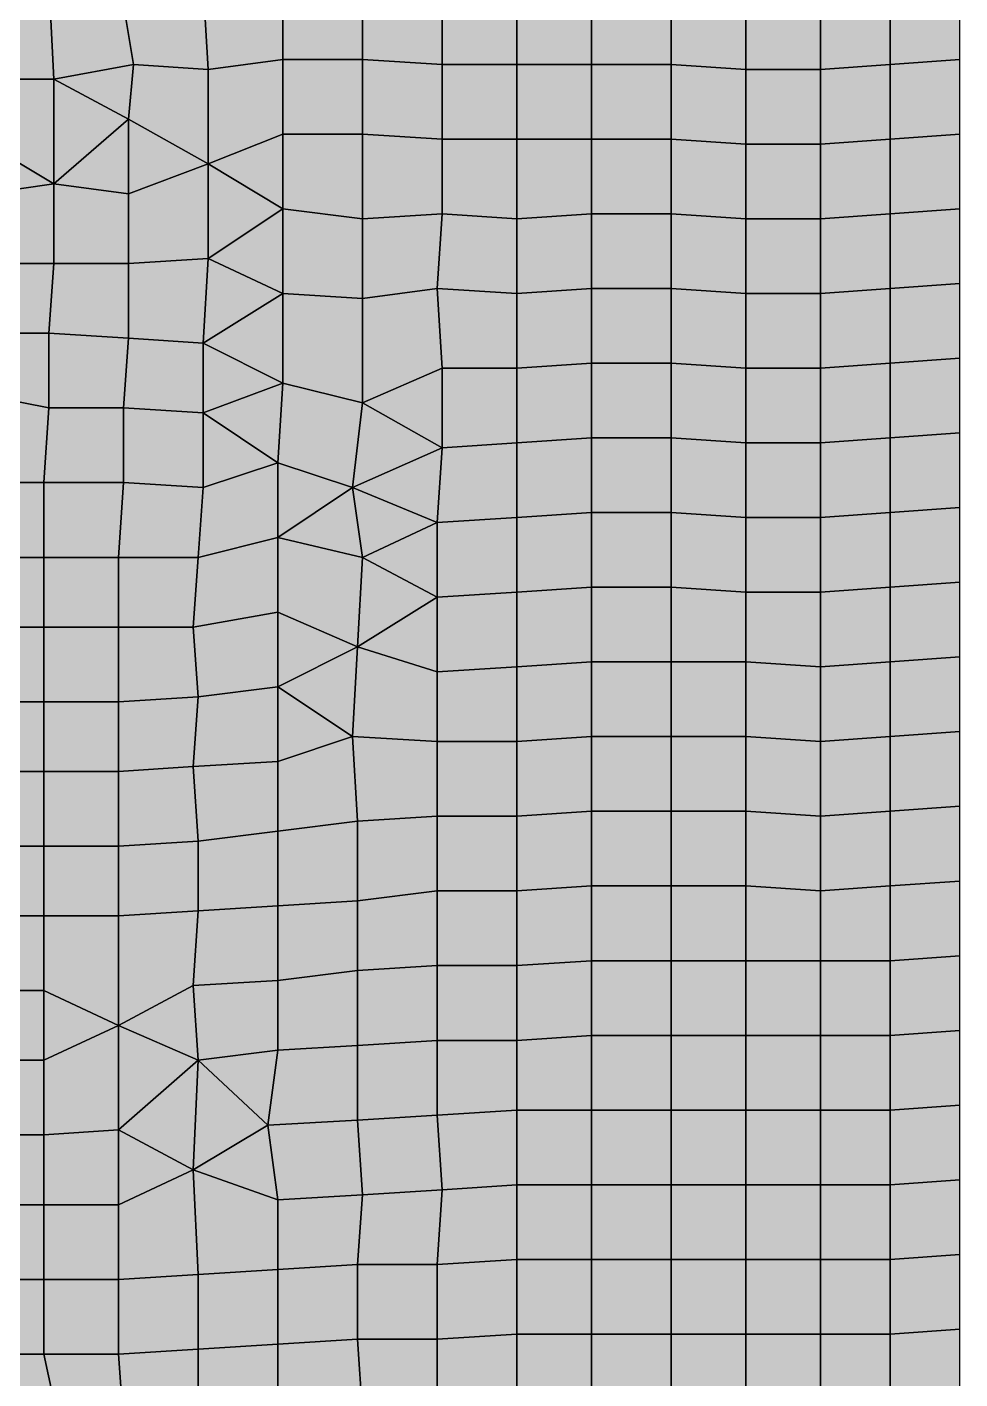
# Model space of a CAD drawing. Header units: metres. Extents: x -7480 to 79269, y -9100 to 45880.
# Drawn here: x 38812 to 42560, y 600 to 6030 of the extents above; entities that cross this region are included whole.
import ezdxf

# ---------------------------------------------------------------- set-up
doc = ezdxf.new("R2010")
doc.units = ezdxf.units.M
doc.layers.add('COLOR_181', color=181, linetype='Continuous')

msp = doc.modelspace()

# ---------------------------------------------------------------- hatches: boundary and pattern name
at = {"layer": 'COLOR_181'}
for points in [[(38600, 6220), (38620, 5820), (38920, 5820), (38900, 6220)], [(38900, 6220), (38920, 5820), (39240, 5880), (39200, 6120)], [(39200, 6120), (39240, 5880), (39540, 5860), (39520, 6200)], [(39520, 6200), (39540, 5860), (39840, 5900), (39840, 6200)], [(39840, 5900), (40160, 5900), (40160, 6200), (39840, 6200)], [(40160, 5900), (40480, 5880), (40480, 6180), (40160, 6200)], [(42280, 5880), (42560, 5900), (42560, 6200), (42280, 6180)], [(40480, 5880), (40780, 5880), (40780, 6180), (40480, 6180)], [(40780, 5880), (41080, 5880), (41080, 6180), (40780, 6180)], [(41080, 5880), (41400, 5880), (41400, 6180), (41080, 6180)], [(41400, 5880), (41700, 5860), (41700, 6160), (41400, 6180)], [(41700, 5860), (42000, 5860), (42000, 6160), (41700, 6160)], [(42000, 5860), (42280, 5880), (42280, 6180), (42000, 6160)], [(38920, 5820), (39220, 5660), (39240, 5880)], [(39220, 5660), (39540, 5480), (39540, 5860), (39240, 5880)], [(39540, 5480), (39840, 5600), (39840, 5900), (39540, 5860)], [(39840, 5600), (40160, 5600), (40160, 5900), (39840, 5900)], [(40160, 5600), (40480, 5580), (40480, 5880), (40160, 5900)], [(40480, 5580), (40780, 5580), (40780, 5880), (40480, 5880)], [(40780, 5580), (41080, 5580), (41080, 5880), (40780, 5880)], [(41080, 5580), (41400, 5580), (41400, 5880), (41080, 5880)], [(41400, 5580), (41700, 5560), (41700, 5860), (41400, 5880)], [(42000, 5560), (42280, 5580), (42280, 5880), (42000, 5860)], [(42280, 5580), (42560, 5600), (42560, 5900), (42280, 5880)], [(38620, 5580), (38920, 5400), (38920, 5820), (38620, 5820)], [(38920, 5400), (39220, 5660), (38920, 5820)], [(41700, 5560), (42000, 5560), (42000, 5860), (41700, 5860)], [(38920, 5400), (39220, 5360), (39220, 5660)], [(39220, 5360), (39540, 5480), (39220, 5660)], [(39540, 5480), (39840, 5300), (39840, 5600)], [(39840, 5300), (40160, 5260), (40160, 5600), (39840, 5600)], [(40160, 5260), (40480, 5280), (40480, 5580), (40160, 5600)], [(42280, 5280), (42560, 5300), (42560, 5600), (42280, 5580)], [(38620, 5580), (38640, 5360), (38920, 5400)], [(40480, 5280), (40780, 5260), (40780, 5580), (40480, 5580)], [(40780, 5260), (41080, 5280), (41080, 5580), (40780, 5580)], [(41080, 5280), (41400, 5280), (41400, 5580), (41080, 5580)], [(41400, 5280), (41700, 5260), (41700, 5560), (41400, 5580)], [(41700, 5260), (42000, 5260), (42000, 5560), (41700, 5560)], [(42000, 5260), (42280, 5280), (42280, 5580), (42000, 5560)], [(39220, 5080), (39540, 5100), (39540, 5480), (39220, 5360)], [(39540, 5100), (39840, 5300), (39540, 5480)], [(38620, 5080), (38920, 5080), (38920, 5400), (38640, 5360)], [(38920, 5080), (39220, 5080), (39220, 5360), (38920, 5400)], [(39540, 5100), (39840, 4960), (39840, 5300)], [(39840, 4960), (40160, 4940), (40160, 5260), (39840, 5300)], [(40160, 4940), (40460, 4980), (40480, 5280), (40160, 5260)], [(40460, 4980), (40780, 4960), (40780, 5260), (40480, 5280)], [(40780, 4960), (41080, 4980), (41080, 5280), (40780, 5260)], [(41080, 4980), (41400, 4980), (41400, 5280), (41080, 5280)], [(41400, 4980), (41700, 4960), (41700, 5260), (41400, 5280)], [(42000, 4960), (42280, 4980), (42280, 5280), (42000, 5260)], [(42280, 4980), (42560, 5000), (42560, 5300), (42280, 5280)], [(41700, 4960), (42000, 4960), (42000, 5260), (41700, 5260)], [(38580, 4800), (38900, 4800), (38920, 5080), (38620, 5080)], [(38900, 4800), (39220, 4780), (39220, 5080), (38920, 5080)], [(39220, 4780), (39520, 4760), (39540, 5100), (39220, 5080)], [(39520, 4760), (39840, 4960), (39540, 5100)], [(42280, 4680), (42560, 4700), (42560, 5000), (42280, 4980)], [(39520, 4760), (39840, 4600), (39840, 4960)], [(39840, 4600), (40160, 4520), (40160, 4940), (39840, 4960)], [(40160, 4520), (40480, 4660), (40460, 4980), (40160, 4940)], [(40460, 4980), (40480, 4660), (40780, 4660), (40780, 4960)], [(40780, 4660), (41080, 4680), (41080, 4980), (40780, 4960)], [(41080, 4680), (41400, 4680), (41400, 4980), (41080, 4980)], [(41400, 4680), (41700, 4660), (41700, 4960), (41400, 4980)], [(41700, 4660), (42000, 4660), (42000, 4960), (41700, 4960)], [(42000, 4660), (42280, 4680), (42280, 4980), (42000, 4960)], [(38580, 4800), (38600, 4560), (38900, 4500), (38900, 4800)], [(38900, 4500), (39200, 4500), (39220, 4780), (38900, 4800)], [(39200, 4500), (39520, 4480), (39520, 4760), (39220, 4780)], [(39520, 4480), (39840, 4600), (39520, 4760)], [(40780, 4360), (41080, 4380), (41080, 4680), (40780, 4660)], [(41080, 4380), (41400, 4380), (41400, 4680), (41080, 4680)], [(41400, 4380), (41700, 4360), (41700, 4660), (41400, 4680)], [(42000, 4360), (42280, 4380), (42280, 4680), (42000, 4660)], [(42280, 4380), (42560, 4400), (42560, 4700), (42280, 4680)], [(40160, 4520), (40480, 4340), (40480, 4660)], [(40480, 4340), (40780, 4360), (40780, 4660), (40480, 4660)], [(41700, 4360), (42000, 4360), (42000, 4660), (41700, 4660)], [(39520, 4480), (39820, 4280), (39840, 4600)], [(39820, 4280), (40120, 4180), (40160, 4520), (39840, 4600)], [(38580, 4200), (38880, 4200), (38900, 4500), (38600, 4560)], [(40120, 4180), (40480, 4340), (40160, 4520)], [(38880, 4200), (39200, 4200), (39200, 4500), (38900, 4500)], [(39200, 4200), (39520, 4180), (39520, 4480), (39200, 4500)], [(39520, 4180), (39820, 4280), (39520, 4480)], [(42280, 4080), (42560, 4100), (42560, 4400), (42280, 4380)], [(40460, 4040), (40780, 4060), (40780, 4360), (40480, 4340)], [(40780, 4060), (41080, 4080), (41080, 4380), (40780, 4360)], [(41080, 4080), (41400, 4080), (41400, 4380), (41080, 4380)], [(41400, 4080), (41700, 4060), (41700, 4360), (41400, 4380)], [(41700, 4060), (42000, 4060), (42000, 4360), (41700, 4360)], [(42000, 4060), (42280, 4080), (42280, 4380), (42000, 4360)], [(40120, 4180), (40460, 4040), (40480, 4340)], [(39500, 3900), (39820, 3980), (39820, 4280), (39520, 4180)], [(39820, 3980), (40120, 4180), (39820, 4280)], [(38580, 3900), (38880, 3900), (38880, 4200), (38580, 4200)], [(38880, 3900), (39180, 3900), (39200, 4200), (38880, 4200)], [(39180, 3900), (39500, 3900), (39520, 4180), (39200, 4200)], [(39820, 3980), (40160, 3900), (40120, 4180)], [(40120, 4180), (40160, 3900), (40460, 4040)], [(40780, 3760), (41080, 3780), (41080, 4080), (40780, 4060)], [(41080, 3780), (41400, 3780), (41400, 4080), (41080, 4080)], [(41400, 3780), (41700, 3760), (41700, 4060), (41400, 4080)], [(42000, 3760), (42280, 3780), (42280, 4080), (42000, 4060)], [(42280, 3780), (42560, 3800), (42560, 4100), (42280, 4080)], [(40160, 3900), (40460, 3740), (40460, 4040)], [(40460, 3740), (40780, 3760), (40780, 4060), (40460, 4040)], [(41700, 3760), (42000, 3760), (42000, 4060), (41700, 4060)], [(39480, 3620), (39820, 3680), (39820, 3980), (39500, 3900)], [(39820, 3680), (40140, 3540), (40160, 3900), (39820, 3980)], [(38580, 3620), (38880, 3620), (38880, 3900), (38580, 3900)], [(38880, 3620), (39180, 3620), (39180, 3900), (38880, 3900)], [(39180, 3620), (39480, 3620), (39500, 3900), (39180, 3900)], [(40140, 3540), (40460, 3740), (40160, 3900)], [(40460, 3440), (40780, 3460), (40780, 3760), (40460, 3740)], [(40780, 3460), (41080, 3480), (41080, 3780), (40780, 3760)], [(41080, 3480), (41400, 3480), (41400, 3780), (41080, 3780)], [(41400, 3480), (41700, 3480), (41700, 3760), (41400, 3780)], [(41700, 3480), (42000, 3460), (42000, 3760), (41700, 3760)], [(42000, 3460), (42280, 3480), (42280, 3780), (42000, 3760)], [(42280, 3480), (42560, 3500), (42560, 3800), (42280, 3780)], [(40140, 3540), (40460, 3440), (40460, 3740)], [(39480, 3620), (39500, 3340), (39820, 3380), (39820, 3680)], [(39820, 3380), (40140, 3540), (39820, 3680)], [(38580, 3320), (38880, 3320), (38880, 3620), (38580, 3620)], [(38880, 3320), (39180, 3320), (39180, 3620), (38880, 3620)], [(39180, 3320), (39500, 3340), (39480, 3620), (39180, 3620)], [(39820, 3380), (40120, 3180), (40140, 3540)], [(40120, 3180), (40460, 3160), (40460, 3440), (40140, 3540)], [(40780, 3160), (41080, 3180), (41080, 3480), (40780, 3460)], [(41080, 3180), (41400, 3180), (41400, 3480), (41080, 3480)], [(41400, 3180), (41700, 3180), (41700, 3480), (41400, 3480)], [(41700, 3180), (42000, 3160), (42000, 3460), (41700, 3480)], [(42000, 3160), (42280, 3180), (42280, 3480), (42000, 3460)], [(42280, 3180), (42560, 3200), (42560, 3500), (42280, 3480)], [(40460, 3160), (40780, 3160), (40780, 3460), (40460, 3440)], [(39480, 3060), (39820, 3080), (39820, 3380), (39500, 3340)], [(39820, 3080), (40120, 3180), (39820, 3380)], [(38580, 3040), (38880, 3040), (38880, 3320), (38580, 3320)], [(38880, 3040), (39180, 3040), (39180, 3320), (38880, 3320)], [(39180, 3040), (39480, 3060), (39500, 3340), (39180, 3320)], [(39820, 2800), (40140, 2840), (40120, 3180), (39820, 3080)], [(40120, 3180), (40140, 2840), (40460, 2860), (40460, 3160)], [(40460, 2860), (40780, 2860), (40780, 3160), (40460, 3160)], [(40780, 2860), (41080, 2880), (41080, 3180), (40780, 3160)], [(41080, 2880), (41400, 2880), (41400, 3180), (41080, 3180)], [(41400, 2880), (41700, 2880), (41700, 3180), (41400, 3180)], [(41700, 2880), (42000, 2860), (42000, 3160), (41700, 3180)], [(42000, 2860), (42280, 2880), (42280, 3180), (42000, 3160)], [(42280, 2880), (42560, 2900), (42560, 3200), (42280, 3180)], [(39180, 2740), (39500, 2760), (39480, 3060), (39180, 3040)], [(39480, 3060), (39500, 2760), (39820, 2800), (39820, 3080)], [(38580, 2740), (38880, 2740), (38880, 3040), (38580, 3040)], [(38880, 2740), (39180, 2740), (39180, 3040), (38880, 3040)], [(40780, 2560), (41080, 2580), (41080, 2880), (40780, 2860)], [(41080, 2580), (41400, 2580), (41400, 2880), (41080, 2880)], [(41400, 2580), (41700, 2580), (41700, 2880), (41400, 2880)], [(41700, 2580), (42000, 2560), (42000, 2860), (41700, 2880)], [(42000, 2560), (42280, 2580), (42280, 2880), (42000, 2860)], [(42280, 2580), (42560, 2600), (42560, 2900), (42280, 2880)], [(39820, 2500), (40140, 2520), (40140, 2840), (39820, 2800)], [(40140, 2520), (40460, 2560), (40460, 2860), (40140, 2840)], [(40460, 2560), (40780, 2560), (40780, 2860), (40460, 2860)], [(39500, 2480), (39820, 2500), (39820, 2800), (39500, 2760)], [(38580, 2460), (38880, 2460), (38880, 2740), (38580, 2740)], [(38880, 2460), (39180, 2460), (39180, 2740), (38880, 2740)], [(39180, 2460), (39500, 2480), (39500, 2760), (39180, 2740)], [(40140, 2240), (40460, 2260), (40460, 2560), (40140, 2520)], [(40460, 2260), (40780, 2260), (40780, 2560), (40460, 2560)], [(40780, 2260), (41080, 2280), (41080, 2580), (40780, 2560)], [(41080, 2280), (41400, 2280), (41400, 2580), (41080, 2580)], [(41400, 2280), (41700, 2280), (41700, 2580), (41400, 2580)], [(41700, 2280), (42000, 2280), (42000, 2560), (41700, 2580)], [(42000, 2280), (42280, 2280), (42280, 2580), (42000, 2560)], [(42280, 2280), (42560, 2300), (42560, 2600), (42280, 2580)], [(39480, 2180), (39820, 2200), (39820, 2500), (39500, 2480)], [(39820, 2200), (40140, 2240), (40140, 2520), (39820, 2500)], [(38580, 2160), (38880, 2160), (38880, 2460), (38580, 2460)], [(38880, 2160), (39180, 2020), (39180, 2460), (38880, 2460)], [(39180, 2020), (39480, 2180), (39500, 2480), (39180, 2460)], [(42280, 1980), (42560, 2000), (42560, 2300), (42280, 2280)], [(39820, 1920), (40140, 1940), (40140, 2240), (39820, 2200)], [(40140, 1940), (40460, 1960), (40460, 2260), (40140, 2240)], [(40460, 1960), (40780, 1960), (40780, 2260), (40460, 2260)], [(40780, 1960), (41080, 1980), (41080, 2280), (40780, 2260)], [(41080, 1980), (41400, 1980), (41400, 2280), (41080, 2280)], [(41400, 1980), (41700, 1980), (41700, 2280), (41400, 2280)], [(41700, 1980), (42000, 1980), (42000, 2280), (41700, 2280)], [(42000, 1980), (42280, 1980), (42280, 2280), (42000, 2280)], [(39180, 2020), (39500, 1880), (39480, 2180)], [(39480, 2180), (39500, 1880), (39820, 1920), (39820, 2200)], [(38580, 1880), (38880, 1880), (38880, 2160), (38580, 2160)], [(38880, 1880), (39180, 2020), (38880, 2160)], [(38880, 1580), (39180, 1600), (39180, 2020), (38880, 1880)], [(39180, 1600), (39500, 1880), (39180, 2020)], [(40140, 1640), (40460, 1660), (40460, 1960), (40140, 1940)], [(40460, 1660), (40780, 1680), (40780, 1960), (40460, 1960)], [(40780, 1680), (41080, 1680), (41080, 1980), (40780, 1960)], [(41080, 1680), (41400, 1680), (41400, 1980), (41080, 1980)], [(41400, 1680), (41700, 1680), (41700, 1980), (41400, 1980)], [(41700, 1680), (42000, 1680), (42000, 1980), (41700, 1980)], [(42000, 1680), (42280, 1680), (42280, 1980), (42000, 1980)], [(42280, 1680), (42560, 1700), (42560, 2000), (42280, 1980)], [(39500, 1880), (39780, 1620), (39820, 1920)], [(39780, 1620), (40140, 1640), (40140, 1940), (39820, 1920)], [(38580, 1580), (38880, 1580), (38880, 1880), (38580, 1880)], [(39180, 1600), (39480, 1440), (39500, 1880)], [(39480, 1440), (39780, 1620), (39500, 1880)], [(42280, 1380), (42560, 1400), (42560, 1700), (42280, 1680)], [(39780, 1620), (39820, 1320), (40160, 1340), (40140, 1640)], [(40140, 1640), (40160, 1340), (40480, 1360), (40460, 1660)], [(40460, 1660), (40480, 1360), (40780, 1380), (40780, 1680)], [(40780, 1380), (41080, 1380), (41080, 1680), (40780, 1680)], [(41080, 1380), (41400, 1380), (41400, 1680), (41080, 1680)], [(41400, 1380), (41700, 1380), (41700, 1680), (41400, 1680)], [(41700, 1380), (42000, 1380), (42000, 1680), (41700, 1680)], [(42000, 1380), (42280, 1380), (42280, 1680), (42000, 1680)], [(38580, 1300), (38880, 1300), (38880, 1580), (38580, 1580)], [(38880, 1300), (39180, 1300), (39180, 1600), (38880, 1580)], [(39180, 1300), (39480, 1440), (39180, 1600)], [(39480, 1440), (39820, 1320), (39780, 1620)], [(39180, 1000), (39500, 1020), (39480, 1440), (39180, 1300)], [(39480, 1440), (39500, 1020), (39820, 1040), (39820, 1320)], [(40140, 1060), (40460, 1060), (40480, 1360), (40160, 1340)], [(40460, 1060), (40780, 1080), (40780, 1380), (40480, 1360)], [(40780, 1080), (41080, 1080), (41080, 1380), (40780, 1380)], [(41080, 1080), (41400, 1080), (41400, 1380), (41080, 1380)], [(41400, 1080), (41700, 1080), (41700, 1380), (41400, 1380)], [(41700, 1080), (42000, 1080), (42000, 1380), (41700, 1380)], [(42000, 1080), (42280, 1080), (42280, 1380), (42000, 1380)], [(42280, 1080), (42560, 1100), (42560, 1400), (42280, 1380)], [(39820, 1040), (40140, 1060), (40160, 1340), (39820, 1320)], [(38580, 1000), (38880, 1000), (38880, 1300), (38580, 1300)], [(38880, 1000), (39180, 1000), (39180, 1300), (38880, 1300)], [(42280, 780), (42560, 800), (42560, 1100), (42280, 1080)], [(39500, 720), (39820, 740), (39820, 1040), (39500, 1020)], [(39820, 740), (40140, 760), (40140, 1060), (39820, 1040)], [(40140, 760), (40460, 760), (40460, 1060), (40140, 1060)], [(40460, 760), (40780, 780), (40780, 1080), (40460, 1060)], [(40780, 780), (41080, 780), (41080, 1080), (40780, 1080)], [(41080, 780), (41400, 780), (41400, 1080), (41080, 1080)], [(41400, 780), (41700, 780), (41700, 1080), (41400, 1080)], [(41700, 780), (42000, 780), (42000, 1080), (41700, 1080)], [(42000, 780), (42280, 780), (42280, 1080), (42000, 1080)], [(38580, 700), (38880, 700), (38880, 1000), (38580, 1000)], [(38880, 700), (39180, 700), (39180, 1000), (38880, 1000)], [(39180, 700), (39500, 720), (39500, 1020), (39180, 1000)], [(40460, 480), (40780, 480), (40780, 780), (40460, 760)], [(40780, 480), (41080, 480), (41080, 780), (40780, 780)], [(41080, 480), (41400, 480), (41400, 780), (41080, 780)], [(41400, 480), (41700, 480), (41700, 780), (41400, 780)], [(41700, 480), (42000, 480), (42000, 780), (41700, 780)], [(42000, 480), (42280, 480), (42280, 780), (42000, 780)], [(42280, 480), (42560, 500), (42560, 800), (42280, 780)], [(39180, 700), (39200, 420), (39500, 440), (39500, 720)], [(39500, 440), (39820, 440), (39820, 740), (39500, 720)], [(39820, 440), (40160, 460), (40140, 760), (39820, 740)], [(40140, 760), (40160, 460), (40460, 480), (40460, 760)], [(38580, 400), (38940, 420), (38880, 700), (38580, 700)], [(38880, 700), (38940, 420), (39200, 420), (39180, 700)]]:
    msp.add_hatch(color=256, dxfattribs=at).paths.add_polyline_path(points)

# ---------------------------------------------------------------- linework, layer by layer
for points in [[(38600, 6220), (38620, 5820), (38920, 5820), (38900, 6220)], [(38900, 6220), (38920, 5820), (39240, 5880), (39200, 6120)], [(39200, 6120), (39240, 5880), (39540, 5860), (39520, 6200)], [(39520, 6200), (39540, 5860), (39840, 5900), (39840, 6200)], [(39840, 5900), (40160, 5900), (40160, 6200), (39840, 6200)], [(40160, 5900), (40480, 5880), (40480, 6180), (40160, 6200)], [(42280, 5880), (42560, 5900), (42560, 6200), (42280, 6180)], [(40480, 5880), (40780, 5880), (40780, 6180), (40480, 6180)], [(40780, 5880), (41080, 5880), (41080, 6180), (40780, 6180)], [(41080, 5880), (41400, 5880), (41400, 6180), (41080, 6180)], [(41400, 5880), (41700, 5860), (41700, 6160), (41400, 6180)], [(41700, 5860), (42000, 5860), (42000, 6160), (41700, 6160)], [(42000, 5860), (42280, 5880), (42280, 6180), (42000, 6160)], [(38920, 5820), (39220, 5660), (39240, 5880)], [(39220, 5660), (39540, 5480), (39540, 5860), (39240, 5880)], [(39540, 5480), (39840, 5600), (39840, 5900), (39540, 5860)], [(39840, 5600), (40160, 5600), (40160, 5900), (39840, 5900)], [(40160, 5600), (40480, 5580), (40480, 5880), (40160, 5900)], [(40480, 5580), (40780, 5580), (40780, 5880), (40480, 5880)], [(40780, 5580), (41080, 5580), (41080, 5880), (40780, 5880)], [(41080, 5580), (41400, 5580), (41400, 5880), (41080, 5880)], [(41400, 5580), (41700, 5560), (41700, 5860), (41400, 5880)], [(42000, 5560), (42280, 5580), (42280, 5880), (42000, 5860)], [(42280, 5580), (42560, 5600), (42560, 5900), (42280, 5880)], [(38620, 5580), (38920, 5400), (38920, 5820), (38620, 5820)], [(38920, 5400), (39220, 5660), (38920, 5820)], [(41700, 5560), (42000, 5560), (42000, 5860), (41700, 5860)], [(38920, 5400), (39220, 5360), (39220, 5660)], [(39220, 5360), (39540, 5480), (39220, 5660)], [(39540, 5480), (39840, 5300), (39840, 5600)], [(39840, 5300), (40160, 5260), (40160, 5600), (39840, 5600)], [(40160, 5260), (40480, 5280), (40480, 5580), (40160, 5600)], [(42280, 5280), (42560, 5300), (42560, 5600), (42280, 5580)], [(38620, 5580), (38640, 5360), (38920, 5400)], [(40480, 5280), (40780, 5260), (40780, 5580), (40480, 5580)], [(40780, 5260), (41080, 5280), (41080, 5580), (40780, 5580)], [(41080, 5280), (41400, 5280), (41400, 5580), (41080, 5580)], [(41400, 5280), (41700, 5260), (41700, 5560), (41400, 5580)], [(41700, 5260), (42000, 5260), (42000, 5560), (41700, 5560)], [(42000, 5260), (42280, 5280), (42280, 5580), (42000, 5560)], [(39220, 5080), (39540, 5100), (39540, 5480), (39220, 5360)], [(39540, 5100), (39840, 5300), (39540, 5480)], [(38620, 5080), (38920, 5080), (38920, 5400), (38640, 5360)], [(38920, 5080), (39220, 5080), (39220, 5360), (38920, 5400)], [(39540, 5100), (39840, 4960), (39840, 5300)], [(39840, 4960), (40160, 4940), (40160, 5260), (39840, 5300)], [(40160, 4940), (40460, 4980), (40480, 5280), (40160, 5260)], [(40460, 4980), (40780, 4960), (40780, 5260), (40480, 5280)], [(40780, 4960), (41080, 4980), (41080, 5280), (40780, 5260)], [(41080, 4980), (41400, 4980), (41400, 5280), (41080, 5280)], [(41400, 4980), (41700, 4960), (41700, 5260), (41400, 5280)], [(42000, 4960), (42280, 4980), (42280, 5280), (42000, 5260)], [(42280, 4980), (42560, 5000), (42560, 5300), (42280, 5280)], [(41700, 4960), (42000, 4960), (42000, 5260), (41700, 5260)], [(38580, 4800), (38900, 4800), (38920, 5080), (38620, 5080)], [(38900, 4800), (39220, 4780), (39220, 5080), (38920, 5080)], [(39220, 4780), (39520, 4760), (39540, 5100), (39220, 5080)], [(39520, 4760), (39840, 4960), (39540, 5100)], [(42280, 4680), (42560, 4700), (42560, 5000), (42280, 4980)], [(39520, 4760), (39840, 4600), (39840, 4960)], [(39840, 4600), (40160, 4520), (40160, 4940), (39840, 4960)], [(40160, 4520), (40480, 4660), (40460, 4980), (40160, 4940)], [(40460, 4980), (40480, 4660), (40780, 4660), (40780, 4960)], [(40780, 4660), (41080, 4680), (41080, 4980), (40780, 4960)], [(41080, 4680), (41400, 4680), (41400, 4980), (41080, 4980)], [(41400, 4680), (41700, 4660), (41700, 4960), (41400, 4980)], [(41700, 4660), (42000, 4660), (42000, 4960), (41700, 4960)], [(42000, 4660), (42280, 4680), (42280, 4980), (42000, 4960)], [(38580, 4800), (38600, 4560), (38900, 4500), (38900, 4800)], [(38900, 4500), (39200, 4500), (39220, 4780), (38900, 4800)], [(39200, 4500), (39520, 4480), (39520, 4760), (39220, 4780)], [(39520, 4480), (39840, 4600), (39520, 4760)], [(40780, 4360), (41080, 4380), (41080, 4680), (40780, 4660)], [(41080, 4380), (41400, 4380), (41400, 4680), (41080, 4680)], [(41400, 4380), (41700, 4360), (41700, 4660), (41400, 4680)], [(42000, 4360), (42280, 4380), (42280, 4680), (42000, 4660)], [(42280, 4380), (42560, 4400), (42560, 4700), (42280, 4680)], [(40160, 4520), (40480, 4340), (40480, 4660)], [(40480, 4340), (40780, 4360), (40780, 4660), (40480, 4660)], [(41700, 4360), (42000, 4360), (42000, 4660), (41700, 4660)], [(39520, 4480), (39820, 4280), (39840, 4600)], [(39820, 4280), (40120, 4180), (40160, 4520), (39840, 4600)], [(38580, 4200), (38880, 4200), (38900, 4500), (38600, 4560)], [(40120, 4180), (40480, 4340), (40160, 4520)], [(38880, 4200), (39200, 4200), (39200, 4500), (38900, 4500)], [(39200, 4200), (39520, 4180), (39520, 4480), (39200, 4500)], [(39520, 4180), (39820, 4280), (39520, 4480)], [(42280, 4080), (42560, 4100), (42560, 4400), (42280, 4380)], [(40460, 4040), (40780, 4060), (40780, 4360), (40480, 4340)], [(40780, 4060), (41080, 4080), (41080, 4380), (40780, 4360)], [(41080, 4080), (41400, 4080), (41400, 4380), (41080, 4380)], [(41400, 4080), (41700, 4060), (41700, 4360), (41400, 4380)], [(41700, 4060), (42000, 4060), (42000, 4360), (41700, 4360)], [(42000, 4060), (42280, 4080), (42280, 4380), (42000, 4360)], [(40120, 4180), (40460, 4040), (40480, 4340)], [(39500, 3900), (39820, 3980), (39820, 4280), (39520, 4180)], [(39820, 3980), (40120, 4180), (39820, 4280)], [(38580, 3900), (38880, 3900), (38880, 4200), (38580, 4200)], [(38880, 3900), (39180, 3900), (39200, 4200), (38880, 4200)], [(39180, 3900), (39500, 3900), (39520, 4180), (39200, 4200)], [(39820, 3980), (40160, 3900), (40120, 4180)], [(40120, 4180), (40160, 3900), (40460, 4040)], [(40780, 3760), (41080, 3780), (41080, 4080), (40780, 4060)], [(41080, 3780), (41400, 3780), (41400, 4080), (41080, 4080)], [(41400, 3780), (41700, 3760), (41700, 4060), (41400, 4080)], [(42000, 3760), (42280, 3780), (42280, 4080), (42000, 4060)], [(42280, 3780), (42560, 3800), (42560, 4100), (42280, 4080)], [(40160, 3900), (40460, 3740), (40460, 4040)], [(40460, 3740), (40780, 3760), (40780, 4060), (40460, 4040)], [(41700, 3760), (42000, 3760), (42000, 4060), (41700, 4060)], [(39480, 3620), (39820, 3680), (39820, 3980), (39500, 3900)], [(39820, 3680), (40140, 3540), (40160, 3900), (39820, 3980)], [(38580, 3620), (38880, 3620), (38880, 3900), (38580, 3900)], [(38880, 3620), (39180, 3620), (39180, 3900), (38880, 3900)], [(39180, 3620), (39480, 3620), (39500, 3900), (39180, 3900)], [(40140, 3540), (40460, 3740), (40160, 3900)], [(40460, 3440), (40780, 3460), (40780, 3760), (40460, 3740)], [(40780, 3460), (41080, 3480), (41080, 3780), (40780, 3760)], [(41080, 3480), (41400, 3480), (41400, 3780), (41080, 3780)], [(41400, 3480), (41700, 3480), (41700, 3760), (41400, 3780)], [(41700, 3480), (42000, 3460), (42000, 3760), (41700, 3760)], [(42000, 3460), (42280, 3480), (42280, 3780), (42000, 3760)], [(42280, 3480), (42560, 3500), (42560, 3800), (42280, 3780)], [(40140, 3540), (40460, 3440), (40460, 3740)], [(39480, 3620), (39500, 3340), (39820, 3380), (39820, 3680)], [(39820, 3380), (40140, 3540), (39820, 3680)], [(38580, 3320), (38880, 3320), (38880, 3620), (38580, 3620)], [(38880, 3320), (39180, 3320), (39180, 3620), (38880, 3620)], [(39180, 3320), (39500, 3340), (39480, 3620), (39180, 3620)], [(39820, 3380), (40120, 3180), (40140, 3540)], [(40120, 3180), (40460, 3160), (40460, 3440), (40140, 3540)], [(40780, 3160), (41080, 3180), (41080, 3480), (40780, 3460)], [(41080, 3180), (41400, 3180), (41400, 3480), (41080, 3480)], [(41400, 3180), (41700, 3180), (41700, 3480), (41400, 3480)], [(41700, 3180), (42000, 3160), (42000, 3460), (41700, 3480)], [(42000, 3160), (42280, 3180), (42280, 3480), (42000, 3460)], [(42280, 3180), (42560, 3200), (42560, 3500), (42280, 3480)], [(40460, 3160), (40780, 3160), (40780, 3460), (40460, 3440)], [(39480, 3060), (39820, 3080), (39820, 3380), (39500, 3340)], [(39820, 3080), (40120, 3180), (39820, 3380)], [(38580, 3040), (38880, 3040), (38880, 3320), (38580, 3320)], [(38880, 3040), (39180, 3040), (39180, 3320), (38880, 3320)], [(39180, 3040), (39480, 3060), (39500, 3340), (39180, 3320)], [(39820, 2800), (40140, 2840), (40120, 3180), (39820, 3080)], [(40120, 3180), (40140, 2840), (40460, 2860), (40460, 3160)], [(40460, 2860), (40780, 2860), (40780, 3160), (40460, 3160)], [(40780, 2860), (41080, 2880), (41080, 3180), (40780, 3160)], [(41080, 2880), (41400, 2880), (41400, 3180), (41080, 3180)], [(41400, 2880), (41700, 2880), (41700, 3180), (41400, 3180)], [(41700, 2880), (42000, 2860), (42000, 3160), (41700, 3180)], [(42000, 2860), (42280, 2880), (42280, 3180), (42000, 3160)], [(42280, 2880), (42560, 2900), (42560, 3200), (42280, 3180)], [(39180, 2740), (39500, 2760), (39480, 3060), (39180, 3040)], [(39480, 3060), (39500, 2760), (39820, 2800), (39820, 3080)], [(38580, 2740), (38880, 2740), (38880, 3040), (38580, 3040)], [(38880, 2740), (39180, 2740), (39180, 3040), (38880, 3040)], [(40780, 2560), (41080, 2580), (41080, 2880), (40780, 2860)], [(41080, 2580), (41400, 2580), (41400, 2880), (41080, 2880)], [(41400, 2580), (41700, 2580), (41700, 2880), (41400, 2880)], [(41700, 2580), (42000, 2560), (42000, 2860), (41700, 2880)], [(42000, 2560), (42280, 2580), (42280, 2880), (42000, 2860)], [(42280, 2580), (42560, 2600), (42560, 2900), (42280, 2880)], [(39820, 2500), (40140, 2520), (40140, 2840), (39820, 2800)], [(40140, 2520), (40460, 2560), (40460, 2860), (40140, 2840)], [(40460, 2560), (40780, 2560), (40780, 2860), (40460, 2860)], [(39500, 2480), (39820, 2500), (39820, 2800), (39500, 2760)], [(38580, 2460), (38880, 2460), (38880, 2740), (38580, 2740)], [(38880, 2460), (39180, 2460), (39180, 2740), (38880, 2740)], [(39180, 2460), (39500, 2480), (39500, 2760), (39180, 2740)], [(40140, 2240), (40460, 2260), (40460, 2560), (40140, 2520)], [(40460, 2260), (40780, 2260), (40780, 2560), (40460, 2560)], [(40780, 2260), (41080, 2280), (41080, 2580), (40780, 2560)], [(41080, 2280), (41400, 2280), (41400, 2580), (41080, 2580)], [(41400, 2280), (41700, 2280), (41700, 2580), (41400, 2580)], [(41700, 2280), (42000, 2280), (42000, 2560), (41700, 2580)], [(42000, 2280), (42280, 2280), (42280, 2580), (42000, 2560)], [(42280, 2280), (42560, 2300), (42560, 2600), (42280, 2580)], [(39480, 2180), (39820, 2200), (39820, 2500), (39500, 2480)], [(39820, 2200), (40140, 2240), (40140, 2520), (39820, 2500)], [(38580, 2160), (38880, 2160), (38880, 2460), (38580, 2460)], [(38880, 2160), (39180, 2020), (39180, 2460), (38880, 2460)], [(39180, 2020), (39480, 2180), (39500, 2480), (39180, 2460)], [(42280, 1980), (42560, 2000), (42560, 2300), (42280, 2280)], [(39820, 1920), (40140, 1940), (40140, 2240), (39820, 2200)], [(40140, 1940), (40460, 1960), (40460, 2260), (40140, 2240)], [(40460, 1960), (40780, 1960), (40780, 2260), (40460, 2260)], [(40780, 1960), (41080, 1980), (41080, 2280), (40780, 2260)], [(41080, 1980), (41400, 1980), (41400, 2280), (41080, 2280)], [(41400, 1980), (41700, 1980), (41700, 2280), (41400, 2280)], [(41700, 1980), (42000, 1980), (42000, 2280), (41700, 2280)], [(42000, 1980), (42280, 1980), (42280, 2280), (42000, 2280)], [(39180, 2020), (39500, 1880), (39480, 2180)], [(39480, 2180), (39500, 1880), (39820, 1920), (39820, 2200)], [(38580, 1880), (38880, 1880), (38880, 2160), (38580, 2160)], [(38880, 1880), (39180, 2020), (38880, 2160)], [(38880, 1580), (39180, 1600), (39180, 2020), (38880, 1880)], [(39180, 1600), (39500, 1880), (39180, 2020)], [(40140, 1640), (40460, 1660), (40460, 1960), (40140, 1940)], [(40460, 1660), (40780, 1680), (40780, 1960), (40460, 1960)], [(40780, 1680), (41080, 1680), (41080, 1980), (40780, 1960)], [(41080, 1680), (41400, 1680), (41400, 1980), (41080, 1980)], [(41400, 1680), (41700, 1680), (41700, 1980), (41400, 1980)], [(41700, 1680), (42000, 1680), (42000, 1980), (41700, 1980)], [(42000, 1680), (42280, 1680), (42280, 1980), (42000, 1980)], [(42280, 1680), (42560, 1700), (42560, 2000), (42280, 1980)], [(39500, 1880), (39780, 1620), (39820, 1920)], [(39780, 1620), (40140, 1640), (40140, 1940), (39820, 1920)], [(38580, 1580), (38880, 1580), (38880, 1880), (38580, 1880)], [(39180, 1600), (39480, 1440), (39500, 1880)], [(39480, 1440), (39780, 1620), (39500, 1880)], [(42280, 1380), (42560, 1400), (42560, 1700), (42280, 1680)], [(39780, 1620), (39820, 1320), (40160, 1340), (40140, 1640)], [(40140, 1640), (40160, 1340), (40480, 1360), (40460, 1660)], [(40460, 1660), (40480, 1360), (40780, 1380), (40780, 1680)], [(40780, 1380), (41080, 1380), (41080, 1680), (40780, 1680)], [(41080, 1380), (41400, 1380), (41400, 1680), (41080, 1680)], [(41400, 1380), (41700, 1380), (41700, 1680), (41400, 1680)], [(41700, 1380), (42000, 1380), (42000, 1680), (41700, 1680)], [(42000, 1380), (42280, 1380), (42280, 1680), (42000, 1680)], [(38580, 1300), (38880, 1300), (38880, 1580), (38580, 1580)], [(38880, 1300), (39180, 1300), (39180, 1600), (38880, 1580)], [(39180, 1300), (39480, 1440), (39180, 1600)], [(39480, 1440), (39820, 1320), (39780, 1620)], [(39180, 1000), (39500, 1020), (39480, 1440), (39180, 1300)], [(39480, 1440), (39500, 1020), (39820, 1040), (39820, 1320)], [(40140, 1060), (40460, 1060), (40480, 1360), (40160, 1340)], [(40460, 1060), (40780, 1080), (40780, 1380), (40480, 1360)], [(40780, 1080), (41080, 1080), (41080, 1380), (40780, 1380)], [(41080, 1080), (41400, 1080), (41400, 1380), (41080, 1380)], [(41400, 1080), (41700, 1080), (41700, 1380), (41400, 1380)], [(41700, 1080), (42000, 1080), (42000, 1380), (41700, 1380)], [(42000, 1080), (42280, 1080), (42280, 1380), (42000, 1380)], [(42280, 1080), (42560, 1100), (42560, 1400), (42280, 1380)], [(39820, 1040), (40140, 1060), (40160, 1340), (39820, 1320)], [(38580, 1000), (38880, 1000), (38880, 1300), (38580, 1300)], [(38880, 1000), (39180, 1000), (39180, 1300), (38880, 1300)], [(42280, 780), (42560, 800), (42560, 1100), (42280, 1080)], [(39500, 720), (39820, 740), (39820, 1040), (39500, 1020)], [(39820, 740), (40140, 760), (40140, 1060), (39820, 1040)], [(40140, 760), (40460, 760), (40460, 1060), (40140, 1060)], [(40460, 760), (40780, 780), (40780, 1080), (40460, 1060)], [(40780, 780), (41080, 780), (41080, 1080), (40780, 1080)], [(41080, 780), (41400, 780), (41400, 1080), (41080, 1080)], [(41400, 780), (41700, 780), (41700, 1080), (41400, 1080)], [(41700, 780), (42000, 780), (42000, 1080), (41700, 1080)], [(42000, 780), (42280, 780), (42280, 1080), (42000, 1080)], [(38580, 700), (38880, 700), (38880, 1000), (38580, 1000)], [(38880, 700), (39180, 700), (39180, 1000), (38880, 1000)], [(39180, 700), (39500, 720), (39500, 1020), (39180, 1000)], [(40460, 480), (40780, 480), (40780, 780), (40460, 760)], [(40780, 480), (41080, 480), (41080, 780), (40780, 780)], [(41080, 480), (41400, 480), (41400, 780), (41080, 780)], [(41400, 480), (41700, 480), (41700, 780), (41400, 780)], [(41700, 480), (42000, 480), (42000, 780), (41700, 780)], [(42000, 480), (42280, 480), (42280, 780), (42000, 780)], [(42280, 480), (42560, 500), (42560, 800), (42280, 780)], [(39180, 700), (39200, 420), (39500, 440), (39500, 720)], [(39500, 440), (39820, 440), (39820, 740), (39500, 720)], [(39820, 440), (40160, 460), (40140, 760), (39820, 740)], [(40140, 760), (40160, 460), (40460, 480), (40460, 760)], [(38580, 400), (38940, 420), (38880, 700), (38580, 700)], [(38880, 700), (38940, 420), (39200, 420), (39180, 700)]]:
    msp.add_lwpolyline(points, close=True, dxfattribs=at)

doc.saveas('drawing.dxf')
